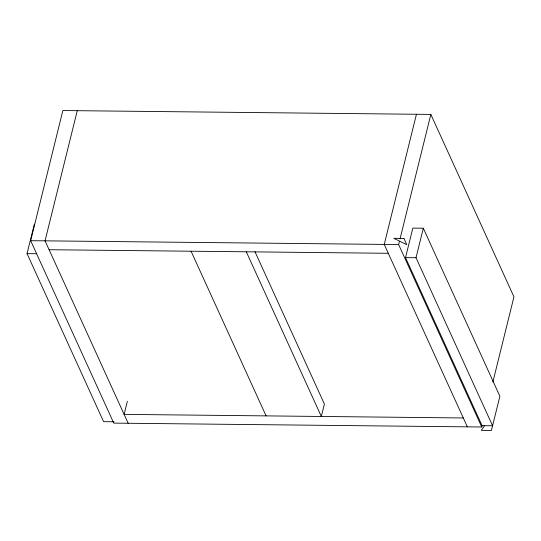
<?xml version="1.0" encoding="UTF-8"?>
<svg xmlns="http://www.w3.org/2000/svg" width="541" height="541" viewBox="0 0 541 541"><rect width="100%" height="100%" fill="white"/><g stroke="black" fill="none" stroke-linecap="round" stroke-linejoin="round"><path stroke-width="0.81" d="M114.104 421.777L103.602 421.662L27.05 253.641L34.353 224.123M482.146 425.361L481.74 426.998L113.772 423.116L30.661 240.691L62.864 110.54L430.839 114.415L513.95 296.847L492.885 381.973M77.262 110.689L45.052 240.84L128.163 423.272M127.358 401.294L124.119 414.386L463.306 417.963M416.442 114.266L384.238 244.417L467.35 426.842M481.74 426.998L398.629 244.566L399.441 241.293M400.049 238.838L430.839 114.415M423.326 228.221L416.022 257.739L492.574 425.767L482.072 425.652L405.52 257.624L412.824 228.106L423.326 228.221L499.884 396.249L491.411 430.46L481.301 430.352L484.709 425.537M30.661 240.691L398.629 244.566M49.096 249.719L388.282 253.296M27.05 253.641L36.747 253.743M405.52 257.624L416.022 257.739M254.96 251.646L324.397 404.053L321.327 416.469L246.304 251.802M191.074 251.22L266.091 415.88M403.924 238.432L393.814 238.324L406.771 244.674L403.924 238.432"/></g></svg>
